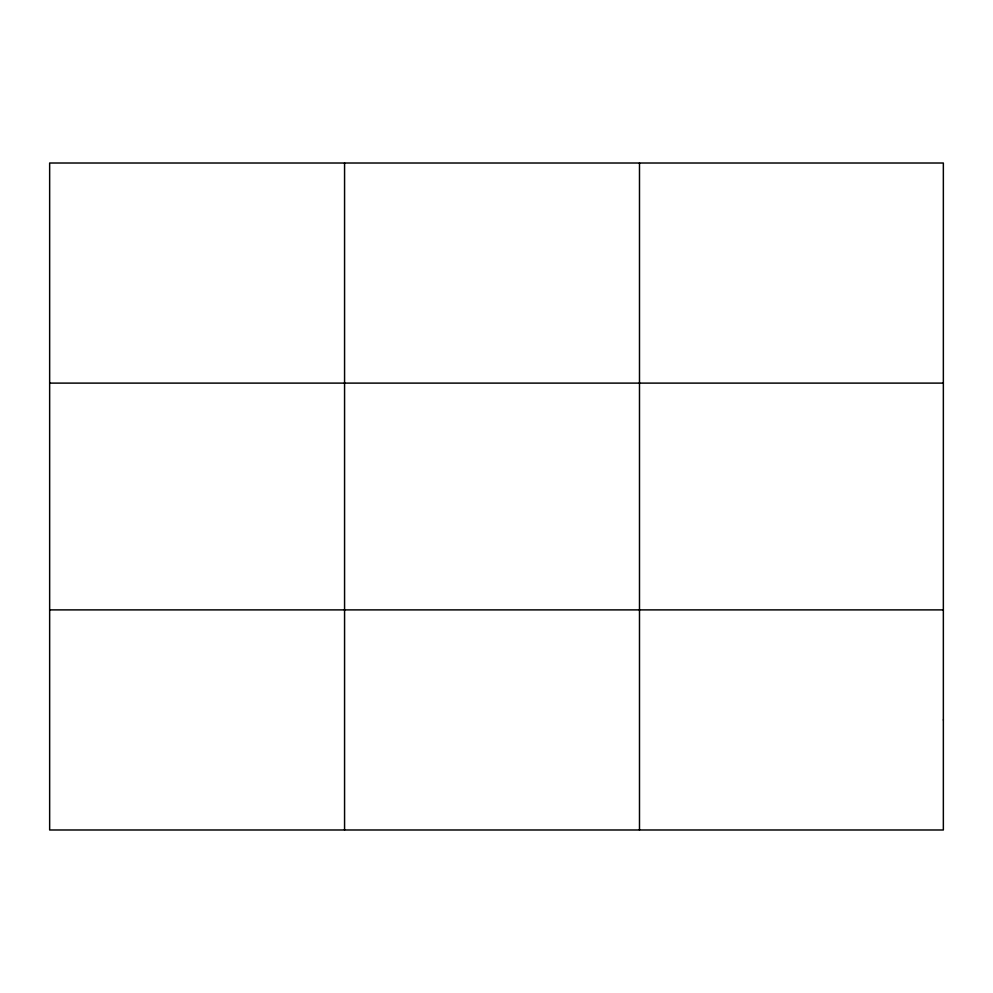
<?xml version="1.0" encoding="UTF-8"?>
<svg xmlns="http://www.w3.org/2000/svg" width="993" height="993" viewBox="0 0 993 993"><rect width="100%" height="100%" fill="white"/><g stroke="black" fill="none" stroke-linecap="round" stroke-linejoin="round"><path stroke-width="1.49" d="M344.571 829.987L344.571 163.013M639.492 829.987L639.492 163.013M49.65 383.112L943.35 383.112M49.65 609.888L943.35 609.888M943.35 719.937L943.35 829.987L49.65 829.987L49.65 163.013L943.35 163.013L943.35 719.937"/></g></svg>
